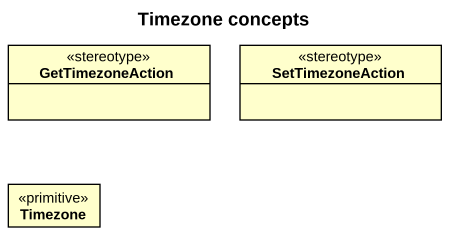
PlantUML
@startuml
title Timezone concepts
hide circle
hide empty members
class GetTimezoneAction <<stereotype>>
class SetTimezoneAction <<stereotype>>
class Timezone <<primitive>>
@enduml
